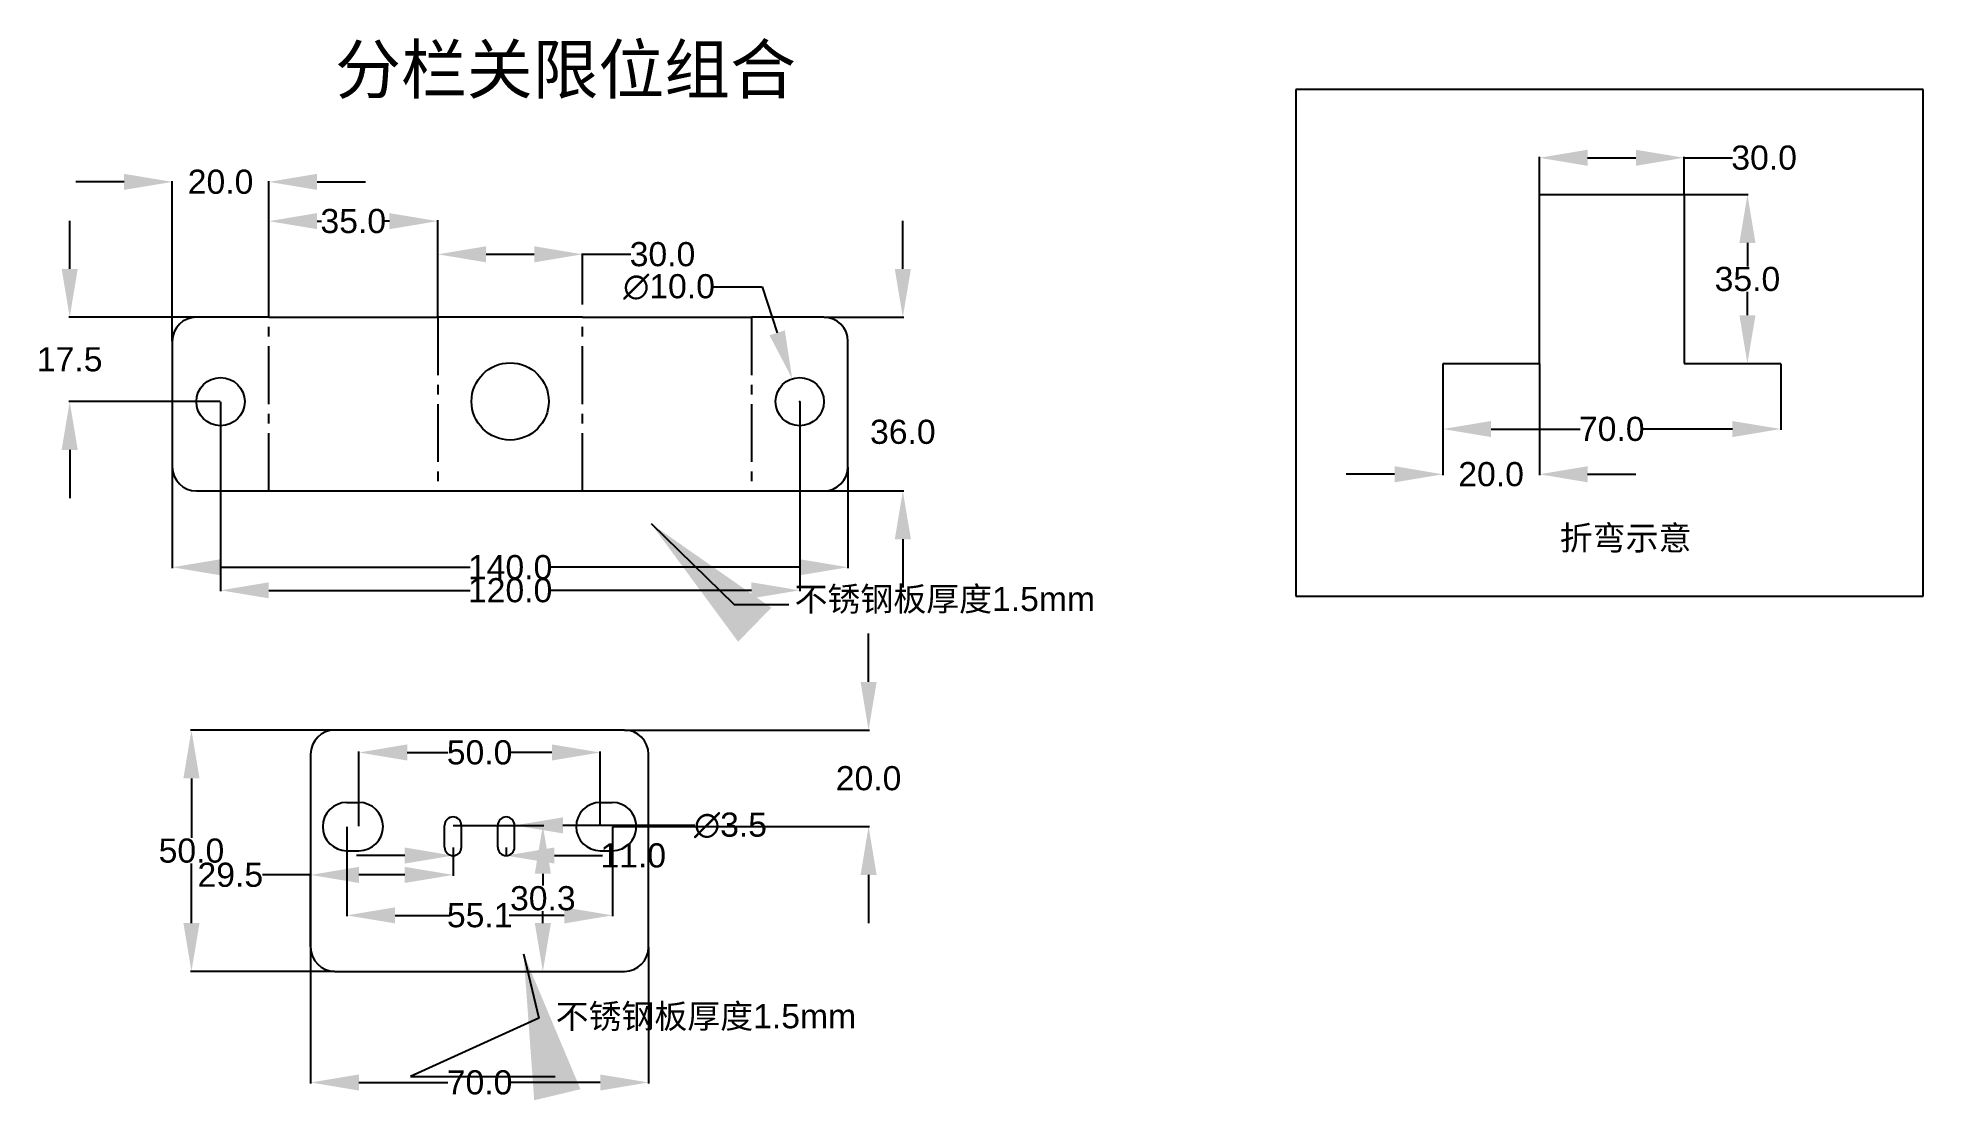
# Model space of a CAD drawing. Header units: millimetres. Extents: x -28 to 363, y -115 to 105.
import ezdxf

# ---------------------------------------------------------------- set-up
doc = ezdxf.new("R2010")
doc.units = ezdxf.units.MM
doc.linetypes.add('点画线', pattern=[18, 12, -2, 2, -2])
doc.styles.get("Standard").update_dxf_attribs({"font": 'arial.ttf'})
doc.dimstyles.get("Standard").update_dxf_attribs({"dimtxt": 30, "dimasz": 30, "dimexe": 0.18, "dimexo": 0.0625, "dimgap": 0.09, "dimtad": 0, "dimtih": 1, "dimtoh": 1, "dimdec": 1, "dimzin": 0, "dimdsep": 46, "dimtxsty": 'Standard', "dimcen": 0.09, "dimclrd": 3, "dimclre": 3, "dimclrt": 3, "dimadec": 0, "dimazin": 0, "dimtfac": 1, "dimtdec": 1, "dimtofl": 0, "dimtmove": 0, "dimatfit": 3, "dimfxl": 1, "dimtolj": 1, "dimtzin": 0, "dimarcsym": 0})

# ---------------------------------------------------------------- blocks, each defined once
blk = doc.blocks.new('*D2')
at = {"color": 3, "lineweight": -2, "transparency": 16777216}
for p, q in [((-10, 75.54), (-20, 75.54)), ((0, 42.56), (0, 75.72)), ((20, 47.56), (20, 75.72)), ((30, 75.54), (40, 75.54))]:
    blk.add_line(p, q, dxfattribs=at)
at = {"color": 3, "transparency": 16777216}
for points in [[(-10, 77.21), (-10, 73.88), (0, 75.54)], [(30, 77.21), (30, 73.88), (20, 75.54)]]:
    blk.add_solid(points, dxfattribs=at)
at = {"layer": 'Defpoints', "color": 0, "transparency": 16777216}
for p in [(20, 75.54), (20, 47.5), (0, 42.5)]:
    blk.add_point(p, dxfattribs=at)
at = {"color": 3, "transparency": 16777216, "insert": (10, 75.54), "char_height": 5, "attachment_point": 5}
blk.add_mtext('\\A1;20.0', dxfattribs=at)
blk = doc.blocks.new('*D3')
at = {"color": 3, "lineweight": -2, "transparency": 16777216}
for p, q in [((20, 50.12), (20, 67.58)), ((30, 67.4), (30.93, 67.4)), ((45, 67.4), (44.07, 67.4)), ((55, 47.56), (55, 67.58))]:
    blk.add_line(p, q, dxfattribs=at)
at = {"color": 3, "transparency": 16777216}
for points in [[(30, 69.07), (30, 65.74), (20, 67.4)], [(45, 69.07), (45, 65.74), (55, 67.4)]]:
    blk.add_solid(points, dxfattribs=at)
at = {"layer": 'Defpoints', "color": 0, "transparency": 16777216}
for p in [(55, 67.4), (20, 50.06), (55, 47.5)]:
    blk.add_point(p, dxfattribs=at)
at = {"color": 3, "transparency": 16777216, "insert": (37.5, 67.4), "char_height": 5, "attachment_point": 5}
blk.add_mtext('\\A1;35.0', dxfattribs=at)
blk = doc.blocks.new('*D4')
at = {"color": 3, "lineweight": -2, "transparency": 16777216}
for p, q in [((55, 50.12), (55, 60.71)), ((65, 60.53), (75, 60.53)), ((85, 50.12), (85, 60.71)), ((85, 60.53), (95, 60.53))]:
    blk.add_line(p, q, dxfattribs=at)
at = {"color": 3, "transparency": 16777216}
for points in [[(65, 62.2), (65, 58.87), (55, 60.53)], [(75, 62.2), (75, 58.87), (85, 60.53)]]:
    blk.add_solid(points, dxfattribs=at)
at = {"layer": 'Defpoints', "color": 0, "transparency": 16777216}
for p in [(85, 60.53), (55, 50.06), (85, 50.06)]:
    blk.add_point(p, dxfattribs=at)
at = {"color": 3, "transparency": 16777216, "insert": (101.57, 60.53), "char_height": 5, "attachment_point": 5}
blk.add_mtext('\\A1;30.0', dxfattribs=at)
blk = doc.blocks.new('*D5')
at = {"color": 3, "lineweight": -2, "transparency": 16777216}
for p, q in [((0, 16.44), (0, -4.5)), ((140, 16.44), (140, -4.5)), ((10, -4.32), (61.72, -4.32)), ((130, -4.32), (78.28, -4.32))]:
    blk.add_line(p, q, dxfattribs=at)
at = {"color": 3, "transparency": 16777216}
for points in [[(10, -2.65), (10, -5.99), (0, -4.32)], [(130, -2.65), (130, -5.99), (140, -4.32)]]:
    blk.add_solid(points, dxfattribs=at)
at = {"layer": 'Defpoints', "color": 0, "transparency": 16777216}
for p in [(0, 16.5), (140, 16.5), (140, -4.32)]:
    blk.add_point(p, dxfattribs=at)
at = {"color": 3, "transparency": 16777216, "insert": (70, -4.32), "char_height": 5, "attachment_point": 5}
blk.add_mtext('\\A1;140.0', dxfattribs=at)
blk = doc.blocks.new('*D6')
at = {"color": 3, "lineweight": -2, "transparency": 16777216}
for p, q in [((263.26, 37.83), (263.26, 14.77)), ((283.26, 37.83), (283.26, 14.77)), ((253.26, 14.95), (243.26, 14.95)), ((293.26, 14.95), (303.26, 14.95))]:
    blk.add_line(p, q, dxfattribs=at)
at = {"color": 3, "transparency": 16777216}
for points in [[(253.26, 16.62), (253.26, 13.28), (263.26, 14.95)], [(293.26, 16.62), (293.26, 13.28), (283.26, 14.95)]]:
    blk.add_solid(points, dxfattribs=at)
at = {"layer": 'Defpoints', "color": 0, "transparency": 16777216}
for p in [(263.26, 37.9), (283.26, 37.9), (283.26, 14.95)]:
    blk.add_point(p, dxfattribs=at)
at = {"color": 3, "transparency": 16777216, "insert": (273.26, 14.95), "char_height": 5, "attachment_point": 5}
blk.add_mtext('\\A1;20.0', dxfattribs=at)
blk = doc.blocks.new('*D7')
at = {"color": 3, "lineweight": -2, "transparency": 16777216}
for p, q in [((313.32, 72.9), (326.55, 72.9)), ((326.37, 62.9), (326.37, 58.04)), ((326.37, 47.9), (326.37, 52.75)), ((313.32, 37.9), (326.55, 37.9))]:
    blk.add_line(p, q, dxfattribs=at)
at = {"color": 3, "transparency": 16777216}
for points in [[(324.71, 62.9), (328.04, 62.9), (326.37, 72.9)], [(324.71, 47.9), (328.04, 47.9), (326.37, 37.9)]]:
    blk.add_solid(points, dxfattribs=at)
at = {"layer": 'Defpoints', "color": 0, "transparency": 16777216}
for p in [(313.26, 72.9), (326.37, 72.9), (313.26, 37.9)]:
    blk.add_point(p, dxfattribs=at)
at = {"color": 3, "transparency": 16777216, "insert": (326.37, 55.4), "char_height": 5, "attachment_point": 5}
blk.add_mtext('\\A1;35.0', dxfattribs=at)
blk = doc.blocks.new('*D8')
at = {"color": 3, "lineweight": -2, "transparency": 16777216}
for p, q in [((283.26, 72.96), (283.26, 80.72)), ((293.26, 80.54), (303.26, 80.54)), ((313.26, 72.96), (313.26, 80.72)), ((313.26, 80.54), (323.26, 80.54))]:
    blk.add_line(p, q, dxfattribs=at)
at = {"color": 3, "transparency": 16777216}
for points in [[(293.26, 82.2), (293.26, 78.87), (283.26, 80.54)], [(303.26, 82.2), (303.26, 78.87), (313.26, 80.54)]]:
    blk.add_solid(points, dxfattribs=at)
at = {"layer": 'Defpoints', "color": 0, "transparency": 16777216}
for p in [(313.26, 80.54), (283.26, 72.9), (313.26, 72.9)]:
    blk.add_point(p, dxfattribs=at)
at = {"color": 3, "transparency": 16777216, "insert": (329.83, 80.54), "char_height": 5, "attachment_point": 5}
blk.add_mtext('\\A1;30.0', dxfattribs=at)
blk = doc.blocks.new('*D9')
at = {"color": 3, "lineweight": -2, "transparency": 16777216}
for p, q in [((-21.26, 57.5), (-21.26, 67.5)), ((4.94, 47.5), (-21.44, 47.5)), ((9.94, 30), (-21.44, 30)), ((-21.26, 20), (-21.26, 10))]:
    blk.add_line(p, q, dxfattribs=at)
at = {"color": 3, "transparency": 16777216}
for points in [[(-22.93, 57.5), (-19.59, 57.5), (-21.26, 47.5)], [(-22.93, 20), (-19.59, 20), (-21.26, 30)]]:
    blk.add_solid(points, dxfattribs=at)
at = {"layer": 'Defpoints', "color": 0, "transparency": 16777216}
for p in [(-21.26, 47.5), (5, 47.5), (10, 30)]:
    blk.add_point(p, dxfattribs=at)
at = {"color": 3, "transparency": 16777216, "insert": (-21.26, 38.75), "char_height": 5, "attachment_point": 5}
blk.add_mtext('\\A1;17.5', dxfattribs=at)
blk = doc.blocks.new('*D10')
at = {"color": 3, "lineweight": -2, "transparency": 16777216}
for p, q in [((10, 29.94), (10, -9.28)), ((130, 29.94), (130, -9.28)), ((20, -9.1), (61.72, -9.1)), ((120, -9.1), (78.28, -9.1))]:
    blk.add_line(p, q, dxfattribs=at)
at = {"color": 3, "transparency": 16777216}
for points in [[(20, -7.43), (20, -10.76), (10, -9.1)], [(120, -7.43), (120, -10.76), (130, -9.1)]]:
    blk.add_solid(points, dxfattribs=at)
at = {"layer": 'Defpoints', "color": 0, "transparency": 16777216}
for p in [(10, 30), (130, 30), (130, -9.1)]:
    blk.add_point(p, dxfattribs=at)
at = {"color": 3, "transparency": 16777216, "insert": (70, -9.1), "char_height": 5, "attachment_point": 5}
blk.add_mtext('\\A1;120.0', dxfattribs=at)
blk = doc.blocks.new('*D11')
at = {"color": 3, "lineweight": -2, "transparency": 16777216}
for p, q in [((112.22, 53.76), (122.22, 53.76)), ((122.22, 53.76), (125.33, 44.26)), ((129.91, 30), (130.09, 30)), ((130, 29.91), (130, 30.09))]:
    blk.add_line(p, q, dxfattribs=at)
at = {"color": 3, "transparency": 16777216}
blk.add_solid([(126.92, 44.77), (123.75, 43.74), (128.44, 34.75)], dxfattribs=at)
at = {"layer": 'Defpoints', "color": 0, "transparency": 16777216}
for p in [(128.44, 34.75), (131.56, 25.25)]:
    blk.add_point(p, dxfattribs=at)
at = {"color": 3, "transparency": 16777216, "insert": (102.93, 53.76), "char_height": 5, "attachment_point": 5}
blk.add_mtext('\\A1;∅10.0', dxfattribs=at)
blk = doc.blocks.new('*D12')
at = {"color": 3, "lineweight": -2, "transparency": 16777216}
for p, q in [((151.37, 57.5), (151.37, 67.5)), ((135.06, 47.5), (151.55, 47.5)), ((135.06, 11.5), (151.55, 11.5)), ((151.37, 1.5), (151.37, -8.5))]:
    blk.add_line(p, q, dxfattribs=at)
at = {"color": 3, "transparency": 16777216}
for points in [[(149.7, 57.5), (153.04, 57.5), (151.37, 47.5)], [(149.7, 1.5), (153.04, 1.5), (151.37, 11.5)]]:
    blk.add_solid(points, dxfattribs=at)
at = {"layer": 'Defpoints', "color": 0, "transparency": 16777216}
for p in [(135, 47.5), (151.37, 47.5), (135, 11.5)]:
    blk.add_point(p, dxfattribs=at)
at = {"color": 3, "transparency": 16777216, "insert": (151.37, 23.72), "char_height": 5, "attachment_point": 5}
blk.add_mtext('\\A1;36.0', dxfattribs=at)
blk = doc.blocks.new('*D13')
at = {"color": 3, "lineweight": -2, "transparency": 16777216}
for p, q in [((263.26, 37.83), (263.26, 24.15)), ((333.26, 37.83), (333.26, 24.15)), ((273.26, 24.33), (291.71, 24.33)), ((323.26, 24.33), (304.82, 24.33))]:
    blk.add_line(p, q, dxfattribs=at)
at = {"color": 3, "transparency": 16777216}
for points in [[(273.26, 25.99), (273.26, 22.66), (263.26, 24.33)], [(323.26, 25.99), (323.26, 22.66), (333.26, 24.33)]]:
    blk.add_solid(points, dxfattribs=at)
at = {"layer": 'Defpoints', "color": 0, "transparency": 16777216}
for p in [(263.26, 37.9), (333.26, 37.9), (333.26, 24.33)]:
    blk.add_point(p, dxfattribs=at)
at = {"color": 3, "transparency": 16777216, "insert": (298.26, 24.33), "char_height": 5, "attachment_point": 5}
blk.add_mtext('\\A1;70.0', dxfattribs=at)
blk = doc.blocks.new('*D24')
at = {"color": 3, "lineweight": -2, "transparency": 16777216}
for p, q in [((33.61, -38.06), (3.79, -38.06)), ((3.97, -48.06), (3.97, -60.41)), ((3.97, -78.06), (3.97, -65.7)), ((33.61, -88.06), (3.79, -88.06))]:
    blk.add_line(p, q, dxfattribs=at)
at = {"color": 3, "transparency": 16777216}
for points in [[(2.3, -48.06), (5.64, -48.06), (3.97, -38.06)], [(2.3, -78.06), (5.64, -78.06), (3.97, -88.06)]]:
    blk.add_solid(points, dxfattribs=at)
at = {"layer": 'Defpoints', "color": 0, "transparency": 16777216}
for p in [(33.67, -38.06), (3.97, -88.06), (33.67, -88.06)]:
    blk.add_point(p, dxfattribs=at)
at = {"color": 3, "transparency": 16777216, "insert": (3.97, -63.06), "char_height": 5, "attachment_point": 5}
blk.add_mtext('\\A1;50.0', dxfattribs=at)
blk = doc.blocks.new('*D25')
at = {"color": 3, "lineweight": -2, "transparency": 16777216}
for p, q in [((28.67, -83.12), (28.67, -111.26)), ((98.67, -83.12), (98.67, -111.26)), ((38.67, -111.08), (57.11, -111.08)), ((88.67, -111.08), (70.22, -111.08))]:
    blk.add_line(p, q, dxfattribs=at)
at = {"color": 3, "transparency": 16777216}
for points in [[(38.67, -109.42), (38.67, -112.75), (28.67, -111.08)], [(88.67, -109.42), (88.67, -112.75), (98.67, -111.08)]]:
    blk.add_solid(points, dxfattribs=at)
at = {"layer": 'Defpoints', "color": 0, "transparency": 16777216}
for p in [(28.67, -83.06), (98.67, -83.06), (98.67, -111.08)]:
    blk.add_point(p, dxfattribs=at)
at = {"color": 3, "transparency": 16777216, "insert": (63.67, -111.08), "char_height": 5, "attachment_point": 5}
blk.add_mtext('\\A1;70.0', dxfattribs=at)
blk = doc.blocks.new('*D26')
at = {"color": 3, "lineweight": -2, "transparency": 16777216}
for p, q in [((144.27, -28.06), (144.27, -18.06)), ((93.73, -38.06), (144.45, -38.06)), ((91.23, -58.06), (144.45, -58.06)), ((144.27, -68.06), (144.27, -78.06))]:
    blk.add_line(p, q, dxfattribs=at)
at = {"color": 3, "transparency": 16777216}
for points in [[(142.61, -28.06), (145.94, -28.06), (144.27, -38.06)], [(142.61, -68.06), (145.94, -68.06), (144.27, -58.06)]]:
    blk.add_solid(points, dxfattribs=at)
at = {"layer": 'Defpoints', "color": 0, "transparency": 16777216}
for p in [(93.67, -38.06), (144.27, -38.06), (91.17, -58.06)]:
    blk.add_point(p, dxfattribs=at)
at = {"color": 3, "transparency": 16777216, "insert": (144.27, -48.06), "char_height": 5, "attachment_point": 5}
blk.add_mtext('\\A1;20.0', dxfattribs=at)
blk = doc.blocks.new('*D27')
at = {"color": 3, "lineweight": -2, "transparency": 16777216}
for p, q in [((38.67, -57.99), (38.67, -42.52)), ((48.67, -42.7), (57.09, -42.7)), ((78.67, -42.7), (70.24, -42.7)), ((88.67, -57.99), (88.67, -42.52))]:
    blk.add_line(p, q, dxfattribs=at)
at = {"color": 3, "transparency": 16777216}
for points in [[(48.67, -41.03), (48.67, -44.36), (38.67, -42.7)], [(78.67, -41.03), (78.67, -44.36), (88.67, -42.7)]]:
    blk.add_solid(points, dxfattribs=at)
at = {"layer": 'Defpoints', "color": 0, "transparency": 16777216}
for p in [(88.67, -42.7), (38.67, -58.06), (88.67, -58.06)]:
    blk.add_point(p, dxfattribs=at)
at = {"color": 3, "transparency": 16777216, "insert": (63.67, -42.7), "char_height": 5, "attachment_point": 5}
blk.add_mtext('\\A1;50.0', dxfattribs=at)
blk = doc.blocks.new('*D28')
at = {"color": 3, "lineweight": -2, "transparency": 16777216}
for p, q in [((36.17, -58.12), (36.17, -76.63)), ((91.23, -58.12), (91.23, -76.63)), ((46.17, -76.45), (57.6, -76.45)), ((81.23, -76.45), (69.8, -76.45))]:
    blk.add_line(p, q, dxfattribs=at)
at = {"color": 3, "transparency": 16777216}
for points in [[(46.17, -74.78), (46.17, -78.12), (36.17, -76.45)], [(81.23, -74.78), (81.23, -78.12), (91.23, -76.45)]]:
    blk.add_solid(points, dxfattribs=at)
at = {"layer": 'Defpoints', "color": 0, "transparency": 16777216}
for p in [(36.17, -58.06), (91.23, -58.06), (91.23, -76.45)]:
    blk.add_point(p, dxfattribs=at)
at = {"color": 3, "transparency": 16777216, "insert": (63.7, -76.45), "char_height": 5, "attachment_point": 5}
blk.add_mtext('\\A1;55.1', dxfattribs=at)
blk = doc.blocks.new('*D29')
at = {"color": 3, "lineweight": -2, "transparency": 16777216}
for p, q in [((58.17, -62.37), (58.17, -68.25)), ((28.67, -68.07), (18.67, -68.07)), ((28.67, -82.99), (28.67, -67.89)), ((48.17, -68.07), (38.67, -68.07))]:
    blk.add_line(p, q, dxfattribs=at)
at = {"color": 3, "transparency": 16777216}
for points in [[(38.67, -66.4), (38.67, -69.74), (28.67, -68.07)], [(48.17, -66.4), (48.17, -69.74), (58.17, -68.07)]]:
    blk.add_solid(points, dxfattribs=at)
at = {"layer": 'Defpoints', "color": 0, "transparency": 16777216}
for p in [(58.17, -62.31), (28.67, -68.07), (28.67, -83.06)]:
    blk.add_point(p, dxfattribs=at)
at = {"color": 3, "transparency": 16777216, "insert": (12.02, -68.07), "char_height": 5, "attachment_point": 5}
blk.add_mtext('\\A1;29.5', dxfattribs=at)
blk = doc.blocks.new('*D30')
at = {"color": 3, "lineweight": -2, "transparency": 16777216}
for p, q in [((58.17, -62.43), (58.17, -64.24)), ((69.17, -62.37), (69.17, -64.24)), ((48.17, -64.06), (38.17, -64.06)), ((79.17, -64.06), (89.17, -64.06))]:
    blk.add_line(p, q, dxfattribs=at)
at = {"color": 3, "transparency": 16777216}
for points in [[(48.17, -62.39), (48.17, -65.72), (58.17, -64.06)], [(79.17, -62.39), (79.17, -65.72), (69.17, -64.06)]]:
    blk.add_solid(points, dxfattribs=at)
at = {"layer": 'Defpoints', "color": 0, "transparency": 16777216}
for p in [(58.17, -62.37), (69.17, -62.31), (69.17, -64.06)]:
    blk.add_point(p, dxfattribs=at)
at = {"color": 3, "transparency": 16777216, "insert": (95.51, -64.06), "char_height": 5, "attachment_point": 5}
blk.add_mtext('\\A1;11.0', dxfattribs=at)
blk = doc.blocks.new('*D31')
at = {"color": 3, "lineweight": -2, "transparency": 16777216}
for p, q in [((58.23, -57.81), (76.96, -57.81)), ((76.78, -67.81), (76.78, -70.29)), ((76.78, -78.06), (76.78, -75.57)), ((33.67, -88.06), (76.96, -88.06))]:
    blk.add_line(p, q, dxfattribs=at)
at = {"color": 3, "transparency": 16777216}
for points in [[(75.11, -67.81), (78.45, -67.81), (76.78, -57.81)], [(75.11, -78.06), (78.45, -78.06), (76.78, -88.06)]]:
    blk.add_solid(points, dxfattribs=at)
at = {"layer": 'Defpoints', "color": 0, "transparency": 16777216}
for p in [(58.17, -57.81), (33.61, -88.06), (76.78, -88.06)]:
    blk.add_point(p, dxfattribs=at)
at = {"color": 3, "transparency": 16777216, "insert": (76.78, -72.93), "char_height": 5, "attachment_point": 5}
blk.add_mtext('\\A1;30.3', dxfattribs=at)
blk = doc.blocks.new('*D32')
at = {"color": 3, "lineweight": -2, "transparency": 16777216}
for p, q in [((69.08, -57.81), (69.26, -57.81)), ((69.17, -57.9), (69.17, -57.72)), ((108.28, -57.81), (80.92, -57.81))]:
    blk.add_line(p, q, dxfattribs=at)
at = {"color": 3, "transparency": 16777216}
blk.add_solid([(80.92, -56.14), (80.92, -59.47), (70.92, -57.81)], dxfattribs=at)
at = {"layer": 'Defpoints', "color": 0, "transparency": 16777216}
for p in [(67.42, -57.81), (70.92, -57.81)]:
    blk.add_point(p, dxfattribs=at)
at = {"color": 3, "transparency": 16777216, "insert": (115.66, -57.81), "char_height": 5, "attachment_point": 5}
blk.add_mtext('\\A1;∅3.5', dxfattribs=at)

msp = doc.modelspace()

# ---------------------------------------------------------------- linework, layer by layer
at = {"color": 0}
for p, q in [((232.81, 94.66), (232.81, -10.34)), ((362.81, 94.66), (232.81, 94.66)), ((362.81, -10.34), (362.81, 94.66)), ((20, 47.5), (5, 47.5)), ((20, 47.5), (55, 47.5)), ((85, 47.5), (55, 47.5)), ((85, 47.5), (120, 47.5)), ((135, 47.5), (120, 47.5)), ((0, 42.5), (0, 16.5)), ((140, 16.5), (140, 42.5)), ((5, 11.5), (20, 11.5)), ((20, 11.5), (55, 11.5)), ((55, 11.5), (85, 11.5)), ((85, 11.5), (120, 11.5)), ((120, 11.5), (135, 11.5)), ((232.81, -10.34), (362.81, -10.34)), ((93.67, -38.06), (33.67, -38.06)), ((28.67, -43.06), (28.67, -83.06)), ((98.67, -83.06), (98.67, -43.06)), ((36.17, -53.06), (38.67, -53.06)), ((88.67, -53.06), (91.17, -53.06)), ((56.42, -62.31), (56.42, -57.81)), ((59.92, -62.31), (59.92, -57.81)), ((67.42, -62.31), (67.42, -57.81)), ((70.92, -62.31), (70.92, -57.81)), ((36.17, -63.06), (38.67, -63.06)), ((88.67, -63.06), (91.17, -63.06)), ((33.67, -88.06), (93.67, -88.06))]:
    msp.add_line(p, q, dxfattribs=at)
at = {"color": 4}
for p, q in [((283.26, 37.9), (283.26, 72.9)), ((283.26, 72.9), (303.26, 72.9)), ((303.26, 72.9), (313.26, 72.9)), ((313.26, 72.9), (313.26, 37.9)), ((263.26, 37.9), (283.26, 37.9)), ((313.26, 37.9), (333.26, 37.9))]:
    msp.add_line(p, q, dxfattribs=at)
at = {"color": 4, "linetype": '点画线'}
for p, q in [((20, 11.5), (20, 47.5)), ((55, 47.5), (55, 11.5)), ((85, 11.5), (85, 47.5)), ((120, 47.5), (120, 11.5))]:
    msp.add_line(p, q, dxfattribs=at)
at = {"color": 0}
for centre, radius in [((70, 30.05), 8), ((10, 30), 5), ((130, 30), 5)]:
    msp.add_circle(centre, radius, dxfattribs=at)
for centre, radius, start, end in [((5, 42.5), 5, 90, 180), ((135, 42.5), 5, 0, 90), ((5, 16.5), 5, 180, 270), ((135, 16.5), 5, 270, 0), ((33.67, -43.06), 5, 90, 180), ((93.67, -43.06), 5, 0, 90), ((36.17, -58.06), 5, 90, 270), ((38.67, -58.06), 5, 270, 90), ((88.67, -58.06), 5, 90, 270), ((91.17, -58.06), 5, 270, 90), ((58.17, -57.81), 1.75, 0, 180), ((69.17, -57.81), 1.75, 0, 180), ((58.17, -62.31), 1.75, 180, 0), ((69.17, -62.31), 1.75, 180, 0), ((33.67, -83.06), 5, 180, 270), ((93.67, -83.06), 5, 270, 0)]:
    msp.add_arc(centre, radius, start, end, dxfattribs=at)

# ---------------------------------------------------------------- texts
at = {"color": 2, "insert": (33.74, 103.86), "char_height": 10, "width": 104.5447, "attachment_point": 1}
msp.add_mtext('{\\fSimSun|b0|i0|c134|p2;分栏关限位组合}', dxfattribs=at)
at = {"color": 4, "insert": (287.49, 4.26), "char_height": 5, "width": 72.3581, "attachment_point": 1}
msp.add_mtext('{\\fSimSun|b0|i0|c134|p2;折弯示意}', dxfattribs=at)
at = {"color": 3, "char_height": 5, "attachment_point": 1}
for insert, width in [((128.93, -8.38), 72.3581), ((79.43, -94.85), 69.3281)]:
    msp.add_mtext('{\\fSimSun|b0|i0|c134|p2;不锈钢板厚度}1.5mm', dxfattribs=dict(at, insert=insert, width=width))

# ---------------------------------------------------------------- dimensions: what is measured, and where the dimension line sits
at = {"color": 3}
for base, p1, p2, picture, middle in [((313.26, 80.54), (283.26, 72.9), (313.26, 72.9), '*D8', (329.83, 80.54)), ((85, 60.53), (55, 50.06), (85, 50.06), '*D4', (101.57, 60.53)), ((88.67, -42.7), (38.67, -58.06), (88.67, -58.06), '*D27', (63.67, -42.7)), ((91.23, -76.45), (36.17, -58.06), (91.23, -58.06), '*D28', (63.7, -76.45)), ((28.67, -68.07), (58.17, -62.31), (28.67, -83.06), '*D29', (12.02, -68.07)), ((69.17, -64.06), (58.17, -62.37), (69.17, -62.31), '*D30', (95.51, -64.06)), ((98.67, -111.08), (28.67, -83.06), (98.67, -83.06), '*D25', (63.67, -111.08))]:
    dim = msp.add_linear_dim(base=base, p1=p1, p2=p2, dimstyle='Standard', override={"dimtxt": 5, "dimasz": 10}, dxfattribs=at)
    dim.commit()
    dim.dimension.update_dxf_attribs({"geometry": picture, "text_midpoint": middle})
for base, p1, p2, picture, middle in [((20, 75.54), (0, 42.5), (20, 47.5), '*D2', (10, 75.54)), ((55, 67.4), (20, 50.06), (55, 47.5), '*D3', (37.5, 67.4)), ((283.26, 14.95), (263.26, 37.9), (283.26, 37.9), '*D6', (273.26, 14.95)), ((140, -4.32), (0, 16.5), (140, 16.5), '*D5', (70, -4.32))]:
    dim = msp.add_linear_dim(base=base, p1=p1, p2=p2, dimstyle='Standard', override={"dimtxt": 5, "dimasz": 10}, dxfattribs=at)
    dim.commit()
    dim.dimension.update_dxf_attribs({"geometry": picture, "text_midpoint": middle, "dimtype": 160})
for base, p1, p2, picture, middle in [((326.37, 72.9), (313.26, 37.9), (313.26, 72.9), '*D7', (326.37, 55.4)), ((144.27, -38.06), (91.17, -58.06), (93.67, -38.06), '*D26', (144.27, -48.06)), ((3.97, -88.06), (33.67, -38.06), (33.67, -88.06), '*D24', (3.97, -63.06))]:
    dim = msp.add_linear_dim(base=base, p1=p1, p2=p2, angle=90, dimstyle='Standard', override={"dimtxt": 5, "dimasz": 10}, dxfattribs=at)
    dim.commit()
    dim.dimension.update_dxf_attribs({"geometry": picture, "text_midpoint": middle})
at = {"color": 0}
dim = msp.add_linear_dim(base=(-21.26, 47.5), p1=(10, 30), p2=(5, 47.5), angle=90, dimstyle='Standard', override={"dimtxt": 5, "dimasz": 10}, dxfattribs=at)
dim.commit()
dim.dimension.update_dxf_attribs({"geometry": '*D9', "text_midpoint": (-21.26, 38.75)})
dim = msp.add_linear_dim(base=(151.37, 47.5), p1=(135, 11.5), p2=(135, 47.5), angle=90, dimstyle='Standard', override={"dimtxt": 5, "dimasz": 10}, dxfattribs=at)
dim.commit()
dim.dimension.update_dxf_attribs({"geometry": '*D12', "text_midpoint": (151.37, 23.72), "dimtype": 160})
dim = msp.add_diameter_dim_2p(p1=(131.56, 25.25), p2=(128.44, 34.75), dimstyle='Standard', override={"dimtxt": 5, "dimasz": 10}, dxfattribs=at)
dim.commit()
dim.dimension.update_dxf_attribs({"geometry": '*D11', "text_midpoint": (102.93, 53.76)})
for base, p1, p2, picture, middle in [((333.26, 24.33), (263.26, 37.9), (333.26, 37.9), '*D13', (298.26, 24.33)), ((130, -9.1), (10, 30), (130, 30), '*D10', (70, -9.1))]:
    dim = msp.add_linear_dim(base=base, p1=p1, p2=p2, dimstyle='Standard', override={"dimtxt": 5, "dimasz": 10}, dxfattribs=at)
    dim.commit()
    dim.dimension.update_dxf_attribs({"geometry": picture, "text_midpoint": middle})
at = {"color": 3}
dim = msp.add_diameter_dim_2p(p1=(67.42, -57.81), p2=(70.92, -57.81), dimstyle='Standard', override={"dimtxt": 5, "dimasz": 10}, dxfattribs=at)
dim.commit()
dim.dimension.update_dxf_attribs({"geometry": '*D32', "text_midpoint": (115.66, -57.81), "dimtype": 163})
dim = msp.add_linear_dim(base=(76.78108516, -88.05515671), p1=(58.16930621, -57.80515671), p2=(33.60680621, -88.05515671), angle=90, dimstyle='Standard', override={"dimtxt": 5, "dimasz": 10}, dxfattribs=at)
dim.commit()
dim.dimension.update_dxf_attribs({"geometry": '*D31', "text_midpoint": (76.78108516, -72.93015671), "dimtype": 160})

# ---------------------------------------------------------------- leaders
at = {"color": 3, "annotation_type": 0, "has_hookline": 1, "hookline_direction": 0, "text_width": 63.41}
for points in [[(99.2, 4.72), (116.41, -12.06), (127.75, -12.06)], [(72.79, -84.45), (75.97, -97.72), (49.34, -109.85), (79.34, -109.85)]]:
    msp.add_leader(points, dimstyle='Standard', override={"dimgap": 0.09, "dimtad": 0}, dxfattribs=at)

doc.saveas('drawing.dxf')
